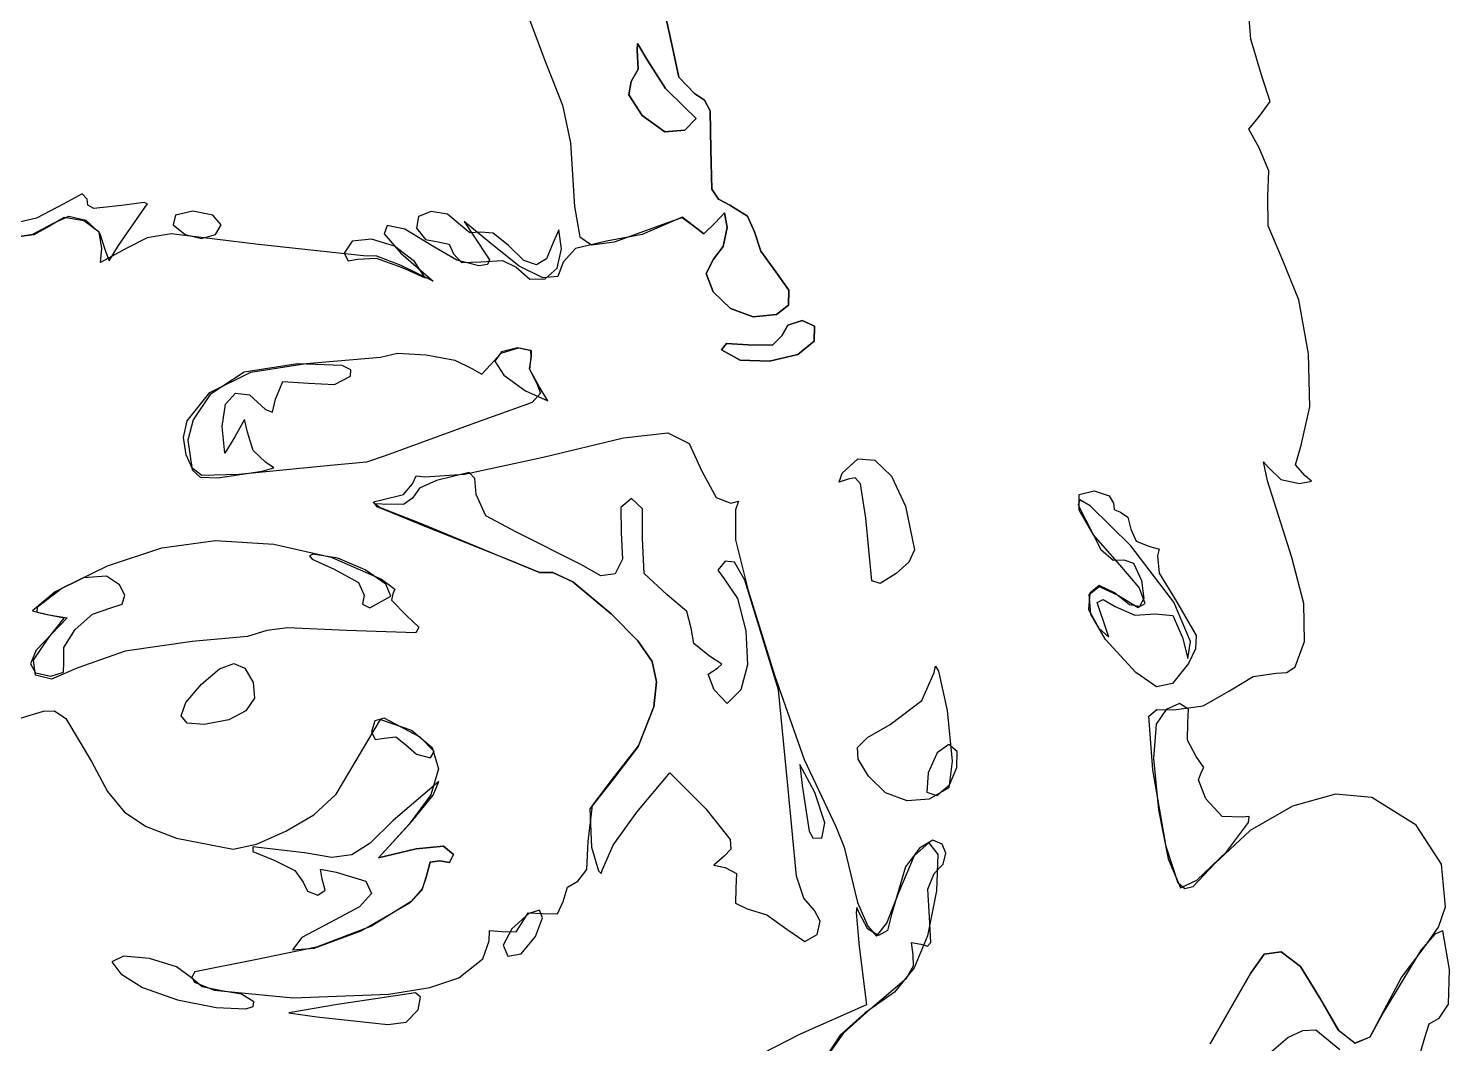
# Model space of a CAD drawing. Extents: x 16 to 127, y 24 to 199.
# Drawn here: x 83.93 to 120.58, y 122.81 to 149 of the extents above; entities that cross this region are included whole.
import ezdxf

# ---------------------------------------------------------------- set-up
doc = ezdxf.new("R2010")
doc.units = 0

msp = doc.modelspace()

# ---------------------------------------------------------------- linework, layer by layer
at = {"layer": 'Layer 1'}
for p, q in [((115.458496, 148.724653), (115.358847, 149.924032)), ((96.838046, 149.278669), (97.263364, 148.132537)), ((100.336849, 149.445483), (100.54173, 148.509304)), ((100.54173, 148.509304), (100.336849, 149.445483)), ((99.633327, 148.442276), (99.641793, 148.611257)), ((99.641793, 148.611257), (99.633327, 148.442276)), ((99.641793, 148.611257), (99.903202, 148.166404)), ((99.903202, 148.166404), (99.641793, 148.611257)), ((100.54173, 148.509304), (100.701009, 147.748362)), ((100.701009, 147.748362), (100.54173, 148.509304)), ((115.74752, 147.74554), (115.458496, 148.724653)), ((97.263364, 148.132537), (97.702617, 147.025388)), ((99.656742, 147.953635), (99.633327, 148.442276)), ((99.633327, 148.442276), (99.656742, 147.953635)), ((99.903202, 148.166404), (100.360226, 147.453704)), ((100.360226, 147.453704), (99.903202, 148.166404)), ((99.471402, 147.629829), (99.656742, 147.953635)), ((99.656742, 147.953635), (99.471402, 147.629829)), ((100.701009, 147.748362), (101.108997, 147.318678)), ((101.108997, 147.318678), (100.701009, 147.748362)), ((115.95513, 147.11442), (115.74752, 147.74554)), ((99.416941, 147.288736), (99.471402, 147.629829)), ((99.471402, 147.629829), (99.416941, 147.288736)), ((100.360226, 147.453704), (100.838416, 146.9786)), ((100.838416, 146.9786), (100.360226, 147.453704)), ((97.702617, 147.025388), (97.913534, 146.049736)), ((99.76068, 146.755292), (99.416941, 147.288736)), ((99.416941, 147.288736), (99.76068, 146.755292)), ((100.838416, 146.9786), (101.149743, 146.675123)), ((101.149743, 146.675123), (100.838416, 146.9786)), ((101.108997, 147.318678), (101.364656, 147.151693)), ((101.364656, 147.151693), (101.108997, 147.318678)), ((101.364656, 147.151693), (101.515441, 146.871797)), ((101.515441, 146.871797), (101.364656, 147.151693)), ((115.682256, 146.7373), (115.95513, 147.11442)), ((100.344836, 146.336589), (99.76068, 146.755292)), ((99.76068, 146.755292), (100.344836, 146.336589)), ((101.149743, 146.675123), (100.857819, 146.379583)), ((100.857819, 146.379583), (101.149743, 146.675123)), ((101.515441, 146.871797), (101.532683, 145.870878)), ((101.532683, 145.870878), (101.515441, 146.871797)), ((115.40484, 146.405513), (115.682256, 146.7373)), ((100.857819, 146.379583), (100.344836, 146.336589)), ((100.344836, 146.336589), (100.857819, 146.379583)), ((115.674848, 145.917091), (115.40484, 146.405513)), ((97.913534, 146.049736), (98.011292, 144.411633)), ((115.924879, 145.328966), (115.674848, 145.917091)), ((101.532683, 145.870878), (101.552263, 144.85642)), ((101.552263, 144.85642), (101.532683, 145.870878)), ((115.898156, 144.671785), (115.924879, 145.328966)), ((101.552263, 144.85642), (101.724076, 144.595072)), ((101.724076, 144.595072), (101.552263, 144.85642)), ((84.843109, 144.474935), (84.137553, 144.10443)), ((85.319933, 144.734976), (84.843109, 144.474935)), ((85.446712, 144.598407), (85.319933, 144.734976)), ((85.464759, 144.440765), (85.446712, 144.598407)), ((85.618868, 144.36015), (85.464759, 144.440765)), ((86.328657, 144.431191), (85.618868, 144.36015)), ((86.912328, 144.512021), (86.328657, 144.431191)), ((87.003345, 144.473607), (86.912328, 144.512021)), ((86.934024, 144.384624), (87.003345, 144.473607)), ((101.724076, 144.595072), (102.02375, 144.439657)), ((102.02375, 144.439657), (101.724076, 144.595072)), ((102.02375, 144.439657), (102.472043, 144.156421)), ((102.472043, 144.156421), (102.02375, 144.439657)), ((115.903404, 143.909211), (115.898156, 144.671785)), ((84.137553, 144.10443), (83.431997, 143.942946)), ((84.856178, 144.124886), (84.46987, 143.899907)), ((84.562298, 143.969757), (84.970208, 144.158532)), ((85.358738, 144.041062), (84.856178, 144.124886)), ((84.970208, 144.158532), (85.408612, 144.056496)), ((85.408612, 144.056496), (85.763937, 143.72553)), ((86.249635, 143.403901), (86.934024, 144.384624)), ((87.724776, 144.182217), (87.665333, 143.933068)), ((88.173686, 144.285846), (87.724776, 144.182217)), ((88.686625, 144.182217), (88.173686, 144.285846)), ((88.900056, 143.933068), (88.686625, 144.182217)), ((93.993233, 144.151956), (93.941959, 143.844874)), ((94.317756, 144.276674), (93.993233, 144.151956)), ((94.73819, 144.206129), (94.317756, 144.276674)), ((95.077199, 143.927424), (94.73819, 144.206129)), ((98.011292, 144.411633), (98.149763, 143.626416)), ((100.787749, 144.134372), (100.398502, 143.960585)), ((100.422138, 143.997626), (100.789909, 144.126434)), ((101.083597, 143.912607), (100.787749, 144.134372)), ((100.789909, 144.126434), (101.083597, 143.912607)), ((101.881052, 144.241705), (101.63887, 143.983515)), ((101.63887, 143.983515), (101.881052, 144.241705)), ((101.94755, 143.865687), (101.881052, 144.241705)), ((101.881052, 144.241705), (101.94755, 143.865687)), ((102.472043, 144.156421), (102.658398, 143.75809)), ((102.658398, 143.75809), (102.472043, 144.156421)), ((83.340627, 143.58029), (84.042744, 143.694722)), ((84.042744, 143.694722), (84.562298, 143.969757)), ((84.46987, 143.899907), (84.071275, 143.674217)), ((85.755002, 143.742992), (85.358738, 144.041062)), ((85.822421, 143.325232), (85.755002, 143.742992)), ((85.763937, 143.72553), (85.92261, 143.227512)), ((87.610079, 143.701998), (86.994652, 143.599748)), ((89.864904, 143.428595), (87.610079, 143.701998)), ((87.665333, 143.933068), (87.96859, 143.683919)), ((87.96859, 143.683919), (88.391703, 143.58029)), ((88.391703, 143.58029), (88.750787, 143.683919)), ((88.750787, 143.683919), (88.900056, 143.933068)), ((93.183222, 143.914679), (93.109249, 143.701034)), ((93.109249, 143.701034), (93.535206, 143.207756)), ((93.636211, 143.821078), (93.183222, 143.914679)), ((94.347301, 143.392612), (93.636211, 143.821078)), ((93.941959, 143.844874), (94.172632, 143.559212)), ((95.318499, 143.726561), (95.077199, 143.927424)), ((95.803921, 143.492096), (95.168656, 144.019234)), ((95.168656, 144.019234), (95.39858, 143.668485)), ((95.587316, 143.747154), (95.318499, 143.726561)), ((95.918883, 143.718711), (95.587316, 143.747154)), ((96.311569, 143.40002), (95.918883, 143.718711)), ((97.611512, 143.802099), (97.476442, 143.492096)), ((97.678584, 143.315707), (97.611512, 143.802099)), ((99.76284, 143.681802), (98.842751, 143.515732)), ((99.042423, 143.500209), (100.422138, 143.997626)), ((100.398502, 143.960585), (99.76284, 143.681802)), ((101.347078, 143.705438), (101.083597, 143.912607)), ((101.083597, 143.912607), (101.347078, 143.705438)), ((101.63887, 143.983515), (101.347078, 143.705438)), ((101.347078, 143.705438), (101.63887, 143.983515)), ((101.847361, 143.380133), (101.94755, 143.865687)), ((101.94755, 143.865687), (101.847361, 143.380133)), ((102.658398, 143.75809), (102.820499, 143.256837)), ((102.820499, 143.256837), (102.658398, 143.75809)), ((116.267162, 143.05959), (115.903404, 143.909211)), ((84.071275, 143.674217), (83.390369, 143.58029)), ((86.464124, 143.330876), (85.790715, 142.966368)), ((85.790715, 142.966368), (85.822421, 143.325232)), ((86.015082, 143.008525), (86.249635, 143.403901)), ((86.994652, 143.599748), (86.464124, 143.330876)), ((92.568947, 143.13332), (89.864904, 143.428595)), ((92.282315, 143.512281), (92.075058, 143.206698)), ((92.778497, 143.563798), (92.282315, 143.512281)), ((93.375221, 143.383407), (92.778497, 143.563798)), ((93.884104, 142.993267), (93.375221, 143.383407)), ((94.172632, 143.559212), (94.500407, 143.492096)), ((94.982698, 143.026914), (94.347301, 143.392612)), ((94.500407, 143.492096), (94.780733, 143.43865)), ((94.780733, 143.43865), (94.897282, 143.186237)), ((95.39858, 143.668485), (95.824779, 143.035865)), ((96.589156, 142.868924), (95.803921, 143.492096)), ((96.708984, 143.015101), (96.311569, 143.40002)), ((97.476442, 143.492096), (97.292149, 143.061238)), ((97.568423, 142.817661), (97.678584, 143.315707)), ((98.042474, 143.324305), (97.719506, 142.975981)), ((98.842751, 143.515732), (98.042474, 143.324305)), ((98.149763, 143.626416), (98.452342, 143.415477)), ((98.452342, 143.415477), (99.042423, 143.500209)), ((101.599006, 143.050417), (101.847361, 143.380133)), ((101.847361, 143.380133), (101.599006, 143.050417)), ((85.92261, 143.227512), (86.015082, 143.008525)), ((92.075058, 143.206698), (92.17657, 143.005571)), ((92.17657, 143.005571), (92.420428, 143.046537)), ((92.420428, 143.046537), (92.899765, 143.072025)), ((92.917845, 143.12234), (92.568947, 143.13332)), ((92.899765, 143.072025), (93.566956, 142.833459)), ((93.544026, 142.883553), (92.917845, 143.12234)), ((93.535206, 143.207756), (94.368115, 142.482092)), ((94.162886, 142.568214), (93.884104, 142.993267)), ((94.897282, 143.186237), (95.102114, 142.960283)), ((95.54851, 142.874734), (94.982698, 143.026914)), ((95.102114, 142.960283), (95.602485, 142.976687)), ((95.602485, 142.976687), (96.158507, 143.013111)), ((95.824779, 143.035865), (95.771791, 142.910354)), ((96.158507, 143.013111), (96.505244, 142.841573)), ((97.036087, 142.902207), (96.708984, 143.015101)), ((97.292149, 143.061238), (97.036087, 142.902207)), ((97.719506, 142.975981), (97.582171, 142.601408)), ((101.40882, 142.682795), (101.599006, 143.050417)), ((101.599006, 143.050417), (101.40882, 142.682795)), ((102.820499, 143.256837), (103.210143, 142.726214)), ((103.210143, 142.726214), (102.820499, 143.256837)), ((116.698786, 141.997386), (116.267162, 143.05959)), ((94.368115, 142.482092), (93.544026, 142.883553)), ((93.566956, 142.833459), (94.162886, 142.568214)), ((95.771791, 142.910354), (95.54851, 142.874734)), ((96.505244, 142.841573), (96.862459, 142.532374)), ((97.193646, 142.568875), (96.589156, 142.868924)), ((97.582171, 142.601408), (97.193646, 142.568875)), ((97.256617, 142.540477), (97.568423, 142.817661)), ((101.59173, 142.202295), (101.40882, 142.682795)), ((101.40882, 142.682795), (101.59173, 142.202295)), ((103.210143, 142.726214), (103.541082, 142.24911)), ((103.541082, 142.24911), (103.210143, 142.726214)), ((96.862459, 142.532374), (97.256617, 142.540477)), ((103.541082, 142.24911), (103.536992, 141.863716)), ((103.536992, 141.863716), (103.541082, 142.24911)), ((102.03413, 141.774116), (101.59173, 142.202295)), ((101.59173, 142.202295), (102.03413, 141.774116)), ((103.536992, 141.863716), (103.222545, 141.618883)), ((103.222545, 141.618883), (103.536992, 141.863716)), ((116.947054, 140.607165), (116.698786, 141.997386)), ((102.622415, 141.563458), (102.03413, 141.774116)), ((102.03413, 141.774116), (102.622415, 141.563458)), ((103.222545, 141.618883), (102.622415, 141.563458)), ((102.622415, 141.563458), (103.222545, 141.618883)), ((103.363954, 141.069569), (103.516178, 141.347955)), ((103.516178, 141.347955), (103.363954, 141.069569)), ((103.516178, 141.347955), (103.882185, 141.463622)), ((103.882185, 141.463622), (103.516178, 141.347955)), ((103.882185, 141.463622), (104.204271, 141.319953)), ((104.204271, 141.319953), (103.882185, 141.463622)), ((104.204271, 141.319953), (104.197216, 140.934455)), ((104.197216, 140.934455), (104.204271, 141.319953)), ((96.125831, 140.628464), (96.572977, 140.758066)), ((96.543697, 140.758066), (96.128345, 140.658098)), ((96.890566, 140.689892), (96.543697, 140.758066)), ((96.572977, 140.758066), (96.899253, 140.689892)), ((101.80785, 140.707266), (101.932072, 140.871396)), ((101.932072, 140.871396), (101.80785, 140.707266)), ((101.932072, 140.871396), (102.492592, 140.84238)), ((102.492592, 140.84238), (101.932072, 140.871396)), ((102.492592, 140.84238), (103.11798, 140.834001)), ((103.11798, 140.834001), (102.492592, 140.84238)), ((103.11798, 140.834001), (103.363954, 141.069569)), ((103.363954, 141.069569), (103.11798, 140.834001)), ((104.197216, 140.934455), (103.777244, 140.589146)), ((103.777244, 140.589146), (104.197216, 140.934455)), ((91.09363, 140.358369), (93.010272, 140.517471)), ((93.010272, 140.517471), (93.447017, 140.621012)), ((93.447017, 140.621012), (94.184626, 140.583)), ((94.184626, 140.583), (94.923757, 140.440081)), ((94.923757, 140.440081), (95.365066, 140.228899)), ((95.835319, 140.317093), (96.125831, 140.628464)), ((96.128345, 140.658098), (95.955616, 140.417635)), ((95.955616, 140.417635), (96.188846, 140.053127)), ((96.899297, 140.525938), (96.84638, 140.228193)), ((96.864063, 140.20588), (96.899297, 140.525938)), ((96.899297, 140.525938), (96.890566, 140.689892)), ((96.899253, 140.689892), (96.899297, 140.525938)), ((102.284575, 140.447142), (101.80785, 140.707266)), ((101.80785, 140.707266), (102.284575, 140.447142)), ((103.040368, 140.417238), (102.284575, 140.447142)), ((102.284575, 140.447142), (103.040368, 140.417238)), ((103.777244, 140.589146), (103.040368, 140.417238)), ((103.040368, 140.417238), (103.777244, 140.589146)), ((116.976378, 139.241947), (116.947054, 140.607165)), ((88.609587, 139.612816), (89.666615, 140.131593)), ((89.493693, 140.132238), (88.620303, 139.55474)), ((90.871379, 140.352019), (89.493693, 140.132238)), ((89.666615, 140.131593), (91.09363, 140.358369)), ((92.019054, 140.30263), (90.871379, 140.352019)), ((91.820176, 139.817869), (92.235925, 140.027816)), ((92.242385, 140.193765), (92.019054, 140.30263)), ((92.235925, 140.027816), (92.242385, 140.193765)), ((95.365066, 140.228899), (95.627577, 140.080115)), ((95.627577, 140.080115), (95.835319, 140.317093)), ((96.188846, 140.053127), (96.749366, 139.654224)), ((96.84638, 140.228193), (97.045347, 139.838374)), ((97.10532, 139.762526), (96.864063, 140.20588)), ((90.305876, 139.441851), (90.487777, 139.889747)), ((90.487777, 139.889747), (91.15466, 139.854249)), ((91.15466, 139.854249), (91.820176, 139.817869)), ((96.749366, 139.654224), (97.329907, 139.396563)), ((97.045347, 139.838374), (97.133266, 139.58961)), ((97.329907, 139.396563), (97.10532, 139.762526)), ((88.020674, 138.876883), (88.609587, 139.612816)), ((88.620303, 139.55474), (88.181976, 138.904659)), ((88.92475, 138.729593), (89.011501, 139.307834)), ((89.011501, 139.307834), (89.267386, 139.590239)), ((89.267386, 139.590239), (89.631089, 139.552563)), ((89.631089, 139.552563), (90.041293, 139.170565)), ((90.22703, 139.099965), (90.305876, 139.441851)), ((96.9187, 139.354274), (95.366477, 138.789212)), ((97.133266, 139.58961), (96.9187, 139.354274)), ((90.041293, 139.170565), (90.22703, 139.099965)), ((116.751174, 138.254753), (116.976378, 139.241947)), ((87.932425, 138.450871), (88.020674, 138.876883)), ((88.181976, 138.904659), (88.038925, 138.376815)), ((88.99632, 138.040485), (88.92475, 138.729593)), ((89.50022, 138.910832), (89.252834, 138.465009)), ((89.580918, 138.582484), (89.50022, 138.910832)), ((89.727894, 138.115141), (89.580918, 138.582484)), ((95.366477, 138.789212), (93.133392, 137.977117)), ((99.27916, 138.442652), (100.417905, 138.571107)), ((100.417905, 138.571107), (100.974302, 138.294882)), ((87.998003, 137.998636), (87.932425, 138.450871)), ((88.038925, 138.376815), (88.150403, 137.614108)), ((89.252834, 138.465009), (88.99632, 138.040485)), ((97.206567, 137.940075), (99.27916, 138.442652)), ((100.974302, 138.294882), (101.29985, 137.583417)), ((116.608343, 137.746224), (116.751174, 138.254753)), ((88.156962, 137.656591), (87.998003, 137.998636)), ((90.046584, 137.816603), (89.727894, 138.115141)), ((90.255429, 137.668304), (90.046584, 137.816603)), ((93.133392, 137.977117), (92.646117, 137.812678)), ((95.177785, 137.501352), (97.206567, 137.940075)), ((104.917941, 137.528383), (105.318091, 137.9009)), ((105.318091, 137.9009), (105.758787, 137.864537)), ((105.758787, 137.864537), (106.186255, 137.447371)), ((115.884089, 137.327079), (115.785372, 137.820555)), ((115.785372, 137.820555), (115.912973, 137.671259)), ((88.150403, 137.614108), (88.362996, 137.421889)), ((88.399199, 137.471807), (88.156962, 137.656591)), ((89.354434, 137.491342), (88.399199, 137.471807)), ((88.811861, 137.410908), (89.95839, 137.58377)), ((91.72228, 137.723117), (89.354434, 137.491342)), ((89.95839, 137.58377), (90.255429, 137.668304)), ((92.646117, 137.812678), (91.72228, 137.723117)), ((93.838948, 137.2511), (93.930803, 137.458225)), ((93.930803, 137.458225), (94.151509, 137.431722)), ((94.151509, 137.431722), (95.177785, 137.501352)), ((95.299096, 137.542142), (94.456309, 137.34)), ((95.443779, 137.392387), (95.299096, 137.542142)), ((101.29985, 137.583417), (101.670002, 136.897396)), ((104.842358, 137.297578), (104.917941, 137.528383)), ((115.912973, 137.671259), (116.233869, 137.368002)), ((116.860535, 137.463119), (116.608343, 137.746224)), ((117.022636, 137.326242), (116.860535, 137.463119)), ((88.362996, 137.421889), (88.811861, 137.410908)), ((93.60585, 136.976683), (93.838948, 137.2511)), ((94.020364, 137.139534), (93.838948, 136.884564)), ((94.456309, 137.34), (94.020364, 137.139534)), ((95.475485, 136.974875), (95.443779, 137.392387)), ((105.073163, 137.373161), (104.842358, 137.297578)), ((105.256184, 137.407926), (105.073163, 137.373161)), ((105.391413, 137.254407), (105.256184, 137.407926)), ((105.524719, 136.369155), (105.391413, 137.254407)), ((106.186255, 137.447371), (106.546717, 136.677483)), ((116.515871, 135.351743), (115.884089, 137.327079)), ((116.233869, 137.368002), (116.710604, 137.258155)), ((116.710604, 137.258155), (117.022636, 137.326242)), ((92.83121, 136.785918), (93.045198, 136.841172)), ((92.928737, 136.658697), (92.83121, 136.785918)), ((93.045198, 136.728988), (92.876255, 136.733867)), ((92.876255, 136.733867), (93.00282, 136.644719)), ((93.045198, 136.841172), (93.60585, 136.976683)), ((93.60585, 136.717744), (93.045198, 136.728988)), ((93.838948, 136.884564), (93.60585, 136.717744)), ((95.723709, 136.43045), (95.475485, 136.974875)), ((99.482338, 136.877508), (99.207524, 136.642911)), ((99.764736, 136.610102), (99.482338, 136.877508)), ((101.670002, 136.897396), (102.041742, 136.756152)), ((102.041742, 136.756152), (102.239474, 136.808496)), ((102.239474, 136.808496), (102.167331, 136.586466)), ((111.043463, 136.836635), (111.006889, 136.701119)), ((111.027185, 136.978662), (111.413995, 137.073653)), ((111.028321, 136.574604), (111.027185, 136.978662)), ((111.311381, 136.684053), (111.043463, 136.836635)), ((111.413995, 137.073653), (111.807034, 136.944359)), ((111.807034, 136.944359), (111.91882, 136.7558)), ((111.91882, 136.7558), (111.934387, 136.59264)), ((94.015337, 136.216402), (92.928737, 136.658697)), ((93.00282, 136.644719), (94.015337, 136.247446)), ((96.519355, 136.00403), (95.723709, 136.43045)), ((99.207524, 136.642911), (99.21846, 135.987096)), ((99.76456, 135.844221), (99.764736, 136.610102)), ((102.167331, 136.586466), (102.162128, 135.809473)), ((105.679853, 134.749066), (105.524719, 136.369155)), ((106.546717, 136.677483), (106.779815, 135.552518)), ((111.006889, 136.701119), (111.589855, 135.555825)), ((111.388893, 135.943203), (111.028321, 136.574604)), ((112.363321, 135.65231), (111.311381, 136.684053)), ((111.934387, 136.59264), (112.095209, 136.52473)), ((112.095209, 136.52473), (112.282138, 136.395128)), ((112.282138, 136.395128), (112.359793, 136.083758)), ((94.015337, 136.247446), (96.526764, 135.206399)), ((96.526764, 135.206399), (94.015337, 136.216402)), ((98.179529, 135.170768), (96.519355, 136.00403)), ((99.21846, 135.987096), (99.251588, 135.313742)), ((112.359793, 136.083758), (112.49795, 135.772255)), ((87.372527, 135.606802), (88.757776, 135.789557)), ((88.757776, 135.789557), (90.262749, 135.700685)), ((90.262749, 135.700685), (91.73875, 135.361582)), ((99.810377, 134.938993), (99.76456, 135.844221)), ((102.162128, 135.809473), (102.497178, 134.503312)), ((112.080393, 135.166182), (111.388893, 135.943203)), ((113.47369, 134.199835), (112.363321, 135.65231)), ((112.49795, 135.772255), (112.830046, 135.642785)), ((112.830046, 135.642785), (113.090132, 135.57051)), ((85.966216, 135.134211), (87.372527, 135.606802)), ((91.264727, 135.438527), (91.176599, 135.399754)), ((91.176599, 135.399754), (91.250528, 135.314613)), ((91.250528, 135.314613), (91.812591, 135.055762)), ((91.90648, 135.334259), (91.264727, 135.438527)), ((91.73875, 135.361582), (93.037084, 134.793648)), ((92.611766, 135.035389), (91.90648, 135.334259)), ((99.251588, 135.313742), (99.065178, 134.934142)), ((101.898867, 135.256493), (101.712159, 135.028202)), ((102.140773, 135.235459), (101.898867, 135.256493)), ((106.779815, 135.552518), (106.639685, 135.234593)), ((111.589855, 135.555825), (111.905514, 135.288739)), ((111.905514, 135.288739), (112.183404, 135.290007)), ((112.183404, 135.290007), (112.429864, 135.203003)), ((113.090132, 135.57051), (113.054413, 135.396899)), ((113.054413, 135.396899), (113.095467, 134.950061)), ((116.823173, 134.167699), (116.515871, 135.351743)), ((84.789795, 134.562932), (85.966216, 135.134211)), ((91.812591, 135.055762), (92.440756, 134.710172)), ((93.146858, 134.667596), (92.611766, 135.035389)), ((97.107436, 134.962188), (96.526764, 135.206399)), ((96.526764, 135.206399), (97.107436, 134.962188)), ((97.454217, 134.966157), (97.107436, 134.962188)), ((97.107436, 134.962188), (97.454217, 134.966157)), ((97.969978, 134.727106), (97.454217, 134.966157)), ((97.454217, 134.966157), (97.969978, 134.727106)), ((98.695676, 134.876937), (98.179529, 135.170768)), ((99.065178, 134.934142), (98.695676, 134.876937)), ((100.40203, 134.388306), (99.810377, 134.938993)), ((101.712159, 135.028202), (101.870998, 134.804937)), ((102.411189, 134.770718), (102.140773, 135.235459)), ((106.30965, 134.942168), (105.901155, 134.681195)), ((106.639685, 135.234593), (106.30965, 134.942168)), ((112.574723, 134.575472), (112.080393, 135.166182)), ((112.429864, 135.203003), (112.639546, 134.756959)), ((113.095467, 134.950061), (113.539483, 134.221442)), ((84.164436, 134.080816), (84.789795, 134.562932)), ((85.351727, 134.831881), (84.619095, 134.469798)), ((85.942012, 134.873023), (85.351727, 134.831881)), ((86.278954, 134.651936), (85.942012, 134.873023)), ((86.417954, 134.381207), (86.278954, 134.651936)), ((92.440756, 134.710172), (92.585528, 134.378076)), ((93.037084, 134.793648), (93.381219, 134.533254)), ((93.278031, 134.356556), (93.146858, 134.667596)), ((93.381219, 134.533254), (93.330595, 134.418645)), ((98.956698, 133.899356), (97.969978, 134.727106)), ((97.969978, 134.727106), (98.956698, 133.899356)), ((101.870998, 134.804937), (102.219785, 134.296501)), ((103.274348, 131.938616), (102.411189, 134.770718)), ((105.901155, 134.681195), (105.679853, 134.749066)), ((111.287745, 134.396464), (111.54271, 134.609471)), ((111.549445, 134.629011), (111.302473, 134.430728)), ((111.54271, 134.609471), (112.046879, 134.374901)), ((111.941046, 134.438754), (111.549445, 134.629011)), ((112.730651, 134.170334), (112.574723, 134.575472)), ((112.639546, 134.756959), (112.699077, 134.297615)), ((84.619095, 134.469798), (84.037849, 133.977937)), ((86.052785, 134.055284), (86.346676, 134.151951)), ((86.346676, 134.151951), (86.417954, 134.381207)), ((92.585528, 134.378076), (92.548354, 134.150137)), ((92.548354, 134.150137), (92.738986, 134.055284)), ((92.738986, 134.055284), (93.278031, 134.356556)), ((93.330595, 134.418645), (93.297169, 134.249047)), ((93.297169, 134.249047), (93.683373, 133.855612)), ((100.909677, 133.96118), (100.40203, 134.388306)), ((102.219785, 134.296501), (102.436148, 133.465836)), ((102.497178, 134.503312), (103.18439, 132.291394)), ((111.302473, 134.430728), (111.273452, 134.008739)), ((111.327592, 133.888778), (111.287745, 134.396464)), ((111.498, 134.196175), (111.648863, 134.272424)), ((111.745254, 133.455209), (111.498, 134.196175)), ((111.648863, 134.272424), (111.962212, 134.092326)), ((112.32919, 134.129152), (111.941046, 134.438754)), ((112.046879, 134.374901), (112.553071, 134.0653)), ((112.553071, 134.0653), (112.730651, 134.170334)), ((112.699077, 134.297615), (112.588746, 134.085226)), ((113.899316, 133.182864), (113.47369, 134.199835)), ((113.539483, 134.221442), (114.05079, 133.340468)), ((116.84466, 133.182423), (116.823173, 134.167699)), ((84.037849, 133.977937), (84.454348, 133.877131)), ((84.15877, 133.9319), (84.164436, 134.080816)), ((84.411309, 133.87572), (84.15877, 133.9319)), ((84.854618, 133.784659), (84.411309, 133.87572)), ((84.454348, 133.877131), (84.928922, 133.80049)), ((84.457875, 133.292225), (84.854618, 133.784659)), ((84.928922, 133.80049), (84.542542, 133.39312)), ((85.134989, 133.499967), (85.581369, 133.891049)), ((85.581369, 133.891049), (86.052785, 134.055284)), ((93.683373, 133.855612), (94.00025, 133.557768)), ((99.644549, 133.205712), (98.956698, 133.899356)), ((98.956698, 133.899356), (99.644406, 133.205712)), ((101.022566, 133.527175), (100.909677, 133.96118)), ((111.273452, 134.008739), (111.535704, 133.527881)), ((111.707859, 133.239308), (111.327592, 133.888778)), ((111.962212, 134.092326), (112.464877, 133.869943)), ((112.588746, 134.085226), (112.32919, 134.129152)), ((112.464877, 133.869943), (112.992677, 133.899709)), ((112.992677, 133.899709), (113.444497, 133.860859)), ((113.444497, 133.860859), (113.694705, 133.288345)), ((84.844647, 133.034471), (85.134989, 133.499967)), ((90.07516, 133.468261), (89.582285, 133.313215)), ((90.609177, 133.540581), (90.07516, 133.468261)), ((92.135383, 133.472142), (90.609177, 133.540581)), ((93.923394, 133.413316), (92.135383, 133.472142)), ((94.00025, 133.557768), (93.923394, 133.413316)), ((101.090741, 133.134754), (101.022566, 133.527175)), ((102.436148, 133.465836), (102.478415, 132.588141)), ((111.535704, 133.527881), (111.791688, 133.301706)), ((111.791688, 133.301706), (111.745254, 133.455209)), ((84.060063, 132.705489), (84.457875, 133.292225)), ((84.542542, 133.39312), (84.128111, 132.964544)), ((88.155694, 133.182511), (86.42695, 132.937551)), ((89.582285, 133.313215), (88.155694, 133.182511)), ((99.644406, 133.205712), (100.013886, 132.668999)), ((100.013974, 132.668999), (99.644549, 133.205712)), ((101.491761, 132.808214), (101.090741, 133.134754)), ((112.487565, 132.383772), (111.707859, 133.239308)), ((113.694705, 133.288345), (113.831671, 132.745199)), ((113.831671, 132.745199), (113.899316, 133.182864)), ((114.05079, 133.340468), (114.031558, 132.994503)), ((116.599711, 132.537005), (116.84466, 133.182423)), ((84.128111, 132.964544), (83.98405, 132.614318)), ((84.113035, 132.315736), (84.060063, 132.705489)), ((84.841345, 132.646994), (84.844647, 133.034471)), ((86.42695, 132.937551), (85.207529, 132.507647)), ((101.816229, 132.601839), (101.491761, 132.808214)), ((114.031558, 132.994503), (113.847458, 132.615597)), ((83.98405, 132.614318), (84.111387, 132.378062)), ((84.111387, 132.378062), (84.511145, 132.291394)), ((84.511145, 132.291394), (84.834995, 132.395772)), ((85.207529, 132.507647), (84.52584, 132.218082)), ((84.834995, 132.395772), (84.841345, 132.646994)), ((88.395936, 132.089958), (88.860269, 132.48115)), ((88.860269, 132.48115), (89.226111, 132.617317)), ((89.226111, 132.617317), (89.510064, 132.498888)), ((89.510064, 132.498888), (89.728732, 132.126294)), ((100.013886, 132.668999), (100.129762, 132.148094)), ((100.129663, 132.148094), (100.013974, 132.668999)), ((101.458159, 132.347486), (101.700959, 132.498122)), ((101.612764, 131.938616), (101.458159, 132.347486)), ((101.700959, 132.498122), (101.816229, 132.601839)), ((102.478415, 132.588141), (102.304914, 131.938616)), ((106.969522, 131.662744), (107.28614, 132.388761)), ((107.28614, 132.388761), (107.32537, 132.554252)), ((107.32537, 132.554252), (107.401807, 132.424965)), ((107.401807, 132.424965), (107.621984, 131.410507)), ((113.026102, 132.017418), (112.487565, 132.383772)), ((113.847458, 132.615597), (113.440418, 132.106081)), ((115.51795, 132.284471), (116.107706, 132.372533)), ((116.107706, 132.372533), (116.383379, 132.385832)), ((116.383379, 132.385832), (116.599711, 132.537005)), ((84.52584, 132.218082), (84.113035, 132.315736)), ((87.991713, 131.6118), (88.395936, 132.089958)), ((89.728732, 132.126294), (89.759296, 131.727142)), ((100.056307, 131.501877), (100.129663, 132.148094)), ((100.129762, 132.148094), (100.05666, 131.501877)), ((103.18439, 132.291394), (103.939379, 130.139051)), ((113.440418, 132.106081), (113.026102, 132.017418)), ((114.904381, 131.910394), (115.51795, 132.284471)), ((87.868842, 131.273012), (87.991713, 131.6118)), ((89.759296, 131.727142), (89.541186, 131.398469)), ((101.95487, 131.585926), (101.612764, 131.938616)), ((102.304914, 131.938616), (101.95487, 131.585926)), ((103.515296, 129.46917), (103.274348, 131.938616)), ((106.158661, 131.04256), (106.969522, 131.662744)), ((113.621327, 131.585838), (113.277633, 131.42991)), ((113.85006, 131.443051), (113.621327, 131.585838)), ((114.224137, 131.528379), (114.904381, 131.910394)), ((83.431997, 131.11876), (84.320292, 131.389693)), ((84.320292, 131.389693), (84.603556, 131.399345)), ((84.603556, 131.399345), (84.89413, 131.196503)), ((88.026892, 131.0812), (87.868842, 131.273012)), ((89.541186, 131.398469), (89.101024, 131.163127)), ((100.05666, 131.501877), (99.660226, 130.481907)), ((99.668693, 130.497827), (100.056307, 131.501877)), ((107.621984, 131.410507), (107.757231, 130.095924)), ((112.824005, 131.261503), (113.032656, 131.432947)), ((112.928824, 129.87169), (112.824005, 131.261503)), ((113.277633, 131.42991), (113.01596, 131.054907)), ((113.032656, 131.432947), (113.473513, 131.420738)), ((113.473513, 131.420738), (114.224137, 131.528379)), ((113.836169, 131.09971), (113.85006, 131.443051)), ((84.89413, 131.196503), (85.555015, 130.092882)), ((88.465434, 131.043971), (88.026892, 131.0812)), ((89.101024, 131.163127), (88.465434, 131.043971)), ((91.864891, 129.251153), (93.014859, 131.173441)), ((92.863186, 131.141476), (92.780614, 130.859468)), ((92.780614, 130.859468), (92.877099, 130.655298)), ((93.105434, 131.210791), (92.863186, 131.141476)), ((93.014859, 131.173441), (93.808609, 130.89651)), ((94.036151, 130.715182), (93.105434, 131.210791)), ((93.808609, 130.89651), (94.341105, 130.454556)), ((105.571964, 130.71382), (106.158661, 131.04256)), ((113.01596, 131.054907), (112.943608, 130.16756)), ((113.820647, 130.640084), (113.836169, 131.09971)), ((92.877099, 130.655298), (93.10905, 130.688724)), ((93.10905, 130.688724), (93.406001, 130.726824)), ((93.406001, 130.726824), (93.659031, 130.533148)), ((93.659031, 130.533148), (93.938872, 130.283249)), ((94.396249, 130.345956), (94.036151, 130.715182)), ((99.048774, 129.699887), (99.668693, 130.497827)), ((105.310803, 130.449937), (105.571964, 130.71382)), ((107.664318, 130.527504), (107.370189, 130.314294)), ((107.88584, 130.345994), (107.664318, 130.527504)), ((114.045366, 130.217765), (113.820647, 130.640084)), ((93.938872, 130.283249), (94.300734, 130.186015)), ((94.300734, 130.186015), (94.396249, 130.345956)), ((94.341105, 130.454556), (94.508873, 129.898501)), ((99.660226, 130.481907), (99.018787, 129.645559)), ((103.939379, 130.139051), (104.750724, 128.410836)), ((105.33202, 130.149343), (105.310803, 130.449937)), ((105.592453, 129.71047), (105.33202, 130.149343)), ((107.370189, 130.314294), (107.136915, 129.80184)), ((107.878366, 129.933999), (107.88584, 130.345994)), ((112.943608, 130.16756), (113.071611, 128.848281)), ((114.248699, 129.938232), (114.045366, 130.217765)), ((85.555015, 130.092882), (85.967451, 129.31629)), ((94.508873, 129.898501), (94.312045, 129.235289)), ((99.625566, 128.78725), (100.472938, 129.794431)), ((100.472938, 129.794431), (101.401097, 128.866272)), ((104.211327, 129.292781), (103.825961, 130.016373)), ((103.825961, 130.016373), (103.884302, 129.46917)), ((107.136915, 129.80184), (107.104944, 129.301821)), ((107.757231, 130.095924), (107.668904, 129.411314)), ((107.687932, 129.49032), (107.878366, 129.933999)), ((113.27222, 127.897583), (112.928824, 129.87169)), ((114.107411, 129.618571), (114.181891, 129.821948)), ((114.181891, 129.821948), (114.248699, 129.938232)), ((94.516635, 129.577826), (93.337298, 128.571703)), ((94.370496, 129.225753), (94.516635, 129.577826)), ((99.018787, 129.645559), (98.413597, 128.869977)), ((98.475201, 128.960067), (99.048774, 129.699887)), ((103.738428, 127.136866), (103.515296, 129.46917)), ((103.884302, 129.46917), (104.064571, 128.293361)), ((106.038491, 129.280792), (105.592453, 129.71047)), ((107.668904, 129.411314), (107.162739, 129.118878)), ((107.360576, 129.213759), (107.687932, 129.49032)), ((114.293016, 129.129445), (114.107411, 129.618571)), ((85.967451, 129.31629), (86.406577, 128.785266)), ((91.286963, 128.713409), (91.864891, 129.251153)), ((94.312045, 129.235289), (93.750754, 128.471867)), ((93.811079, 128.536072), (94.370496, 129.225753)), ((104.471148, 128.510804), (104.211327, 129.292781)), ((106.590594, 129.079483), (106.038491, 129.280792)), ((107.162739, 129.118878), (106.590594, 129.079483)), ((107.104944, 129.301821), (107.360576, 129.213759)), ((114.717717, 128.674052), (114.293016, 129.129445)), ((117.641618, 129.24681), (116.534127, 128.937622)), ((118.578916, 129.166134), (117.641618, 129.24681)), ((119.72017, 128.446136), (118.578916, 129.166134)), ((86.406577, 128.785266), (86.968139, 128.413454)), ((90.565168, 128.290891), (91.286963, 128.713409)), ((98.370734, 128.024191), (98.475201, 128.960067)), ((98.413597, 128.869977), (98.448698, 127.881669)), ((99.014598, 127.935203), (99.625566, 128.78725)), ((101.401097, 128.866272), (102.029659, 128.077196)), ((113.071611, 128.848281), (113.328599, 127.576891)), ((115.242695, 128.659192), (114.717717, 128.674052)), ((115.411505, 128.67214), (115.242695, 128.659192)), ((115.393816, 128.517507), (115.411505, 128.67214)), ((116.534127, 128.937622), (115.437351, 128.315035)), ((86.968139, 128.413454), (87.747883, 128.114502)), ((89.814363, 127.95982), (90.565168, 128.290891)), ((93.337298, 128.571703), (92.747883, 127.981301)), ((92.957003, 127.605797), (93.811079, 128.536072)), ((93.750754, 128.471867), (92.957003, 127.605797)), ((104.064571, 128.293361), (104.162687, 128.120103)), ((104.391244, 128.116972), (104.471148, 128.510804)), ((104.750724, 128.410836), (104.971211, 127.881669)), ((115.437351, 128.315035), (114.5322, 127.455513)), ((114.826064, 127.763841), (115.393816, 128.517507)), ((120.373895, 127.444753), (119.72017, 128.446136)), ((87.747883, 128.114502), (89.213543, 127.827518)), ((89.213543, 127.827518), (89.814363, 127.95982)), ((92.747883, 127.981301), (92.270585, 127.681776)), ((98.33528, 127.300688), (98.370734, 128.024191)), ((98.736212, 127.301702), (99.014598, 127.935203)), ((102.029659, 128.077196), (102.044928, 127.833603)), ((104.162687, 128.120103), (104.391244, 128.116972)), ((106.77944, 127.6632), (107.151379, 127.991648)), ((107.256859, 128.058058), (106.909373, 127.85768)), ((107.151379, 127.991648), (107.380442, 127.691841)), ((107.498953, 127.960697), (107.256859, 128.058058)), ((107.587853, 127.727373), (107.498953, 127.960697)), ((91.054118, 127.736677), (89.717046, 127.891679)), ((89.717046, 127.891679), (89.72156, 127.767485)), ((89.72156, 127.767485), (90.28471, 127.537358)), ((91.755849, 127.618458), (91.054118, 127.736677)), ((92.270585, 127.681776), (91.755849, 127.618458)), ((92.957003, 127.605797), (93.927142, 127.83863)), ((93.927142, 127.83863), (92.957003, 127.605797)), ((93.927142, 127.83863), (94.638167, 127.907642)), ((94.638167, 127.907642), (93.927142, 127.83863)), ((94.638167, 127.907642), (94.897282, 127.691169)), ((94.897282, 127.691169), (94.638167, 127.907642)), ((94.897282, 127.691169), (94.793653, 127.486602)), ((94.793653, 127.486602), (94.897282, 127.691169)), ((98.448698, 127.881669), (98.634524, 127.274714)), ((101.876642, 127.650599), (101.610647, 127.419927)), ((102.044928, 127.833603), (101.876642, 127.650599)), ((104.971211, 127.881669), (105.31464, 126.453094)), ((106.377736, 126.711857), (106.77944, 127.6632)), ((106.909373, 127.85768), (106.551303, 127.375785)), ((107.380442, 127.691841), (107.35352, 126.758424)), ((107.519988, 127.446225), (107.587853, 127.727373)), ((113.579964, 126.948174), (113.27222, 127.897583)), ((113.328599, 127.576891), (113.643199, 126.833213)), ((114.067812, 127.029578), (114.826064, 127.763841)), ((90.28471, 127.537358), (90.801662, 127.276699)), ((90.801662, 127.276699), (91.016724, 126.976088)), ((91.508849, 127.059696), (91.466516, 127.313917)), ((91.466516, 127.313917), (91.869741, 127.236085)), ((91.869741, 127.236085), (92.633153, 126.999724)), ((94.191726, 127.10838), (94.295355, 127.495245)), ((94.295355, 127.49401), (94.191726, 127.103794)), ((94.544504, 127.528891), (94.295355, 127.49401)), ((94.295355, 127.495245), (94.544504, 127.528891)), ((94.793653, 127.486602), (94.544504, 127.528891)), ((94.544504, 127.528891), (94.793653, 127.486602)), ((98.098742, 126.999724), (98.33528, 127.300688)), ((98.634524, 127.274714), (98.700615, 127.19944)), ((98.700615, 127.19944), (98.736212, 127.301702)), ((101.610647, 127.419927), (101.902395, 127.357794)), ((101.902395, 127.357794), (102.189644, 127.205394)), ((102.189644, 127.205394), (102.177914, 126.823335)), ((106.551303, 127.375785), (106.186178, 126.141062)), ((107.129021, 126.795113), (107.291784, 127.205394)), ((107.291784, 127.205394), (107.519988, 127.446225)), ((114.5322, 127.455513), (113.962982, 126.85648)), ((120.474442, 126.344946), (120.373895, 127.444753)), ((91.016724, 126.976088), (91.126526, 126.743651)), ((91.579229, 126.768125), (91.508849, 127.059696)), ((92.633153, 126.999724), (92.780614, 126.689632)), ((94.085722, 126.783162), (94.191726, 127.10838)), ((94.191726, 127.103794), (94.088396, 126.802576)), ((97.719506, 126.481493), (97.83094, 126.8475)), ((97.83094, 126.8475), (98.098742, 126.999724)), ((102.177914, 126.823335), (102.167728, 126.440747)), ((103.928443, 126.567516), (103.738428, 127.136866)), ((113.755131, 126.805549), (113.579964, 126.948174)), ((113.643199, 126.833213), (114.067812, 127.029578)), ((113.962982, 126.85648), (113.755131, 126.805549)), ((91.126526, 126.743651), (91.390316, 126.646946)), ((91.390316, 126.646946), (91.579229, 126.768125)), ((92.780614, 126.689632), (92.465804, 126.340338)), ((93.798081, 126.482833), (92.774529, 125.844773)), ((93.769407, 126.442864), (94.085722, 126.783162)), ((94.088396, 126.802576), (93.798081, 126.482833)), ((97.575837, 126.159407), (97.719506, 126.481493)), ((104.20286, 126.245485), (103.928443, 126.567516)), ((105.31464, 126.453094), (105.578529, 125.841135)), ((106.068438, 125.918592), (106.377736, 126.711857)), ((107.35352, 126.758424), (107.116277, 125.596219)), ((107.166548, 126.073682), (107.129021, 126.795113)), ((92.465804, 126.340338), (91.708874, 125.935746)), ((92.51603, 125.72549), (93.769407, 126.442864)), ((96.833339, 126.169433), (96.400116, 125.770293)), ((96.661172, 125.94139), (96.816483, 126.184234)), ((96.816483, 126.184234), (97.190339, 126.166462)), ((97.113963, 126.25964), (96.833339, 126.169433)), ((97.189799, 126.057283), (97.113963, 126.25964)), ((97.190339, 126.166462), (97.575837, 126.159407)), ((102.167728, 126.440747), (102.467898, 126.294168)), ((102.467898, 126.294168), (102.972238, 126.137976)), ((102.972238, 126.137976), (103.492718, 125.762179)), ((104.349969, 125.97045), (104.20286, 126.245485)), ((105.292222, 126.326844), (105.274556, 126.1998)), ((105.274556, 126.1998), (105.35468, 125.318384)), ((105.348683, 126.205974), (105.292222, 126.326844)), ((105.575833, 125.767057), (105.348683, 126.205974)), ((106.186178, 126.141062), (106.087417, 125.727292)), ((120.296758, 125.815308), (120.474442, 126.344946)), ((91.708874, 125.935746), (90.981975, 125.547249)), ((91.302871, 125.274904), (92.51603, 125.72549)), ((92.774529, 125.844773), (91.357144, 125.303617)), ((95.809566, 125.460554), (95.821428, 125.733604)), ((95.821428, 125.733604), (96.149997, 125.709262)), ((96.400116, 125.770293), (96.177998, 125.354985)), ((96.511021, 125.696474), (96.661172, 125.94139)), ((97.008658, 125.578734), (97.189799, 126.057283)), ((103.492718, 125.762179), (103.956401, 125.450058)), ((104.268477, 125.625301), (104.349969, 125.97045)), ((105.853023, 125.60506), (105.575833, 125.767057)), ((105.578529, 125.841135), (105.798828, 125.588612)), ((105.798828, 125.588612), (106.068438, 125.918592)), ((106.087417, 125.727292), (105.853023, 125.60506)), ((107.205883, 125.419852), (107.166548, 126.073682)), ((119.956162, 125.329673), (120.296758, 125.815308)), ((120.407497, 125.723153), (120.206761, 125.638536)), ((120.583048, 124.722895), (120.407497, 125.723153)), ((90.981975, 125.547249), (90.738735, 125.23654)), ((95.651213, 124.99718), (95.809566, 125.460554)), ((96.149997, 125.709262), (96.511021, 125.696474)), ((96.177998, 125.354985), (96.294283, 125.068264)), ((96.640887, 125.133661), (97.008658, 125.578734)), ((103.956401, 125.450058), (104.268477, 125.625301)), ((106.748506, 125.100014), (106.704762, 125.42263)), ((106.704762, 125.42263), (106.946767, 125.378004)), ((107.116277, 125.596219), (106.777699, 124.765934)), ((106.946767, 125.378004), (107.11426, 125.324332)), ((107.11426, 125.324332), (107.205883, 125.419852)), ((120.206761, 125.638536), (119.837981, 125.226662)), ((86.379165, 125.071687), (86.077832, 124.919392)), ((87.052866, 125.008248), (86.379165, 125.071687)), ((87.753489, 124.797899), (87.052866, 125.008248)), ((91.357144, 125.303617), (89.782001, 124.973367)), ((90.738735, 125.23654), (91.302871, 125.274904)), ((95.030632, 124.508406), (95.651213, 124.99718)), ((96.294283, 125.068264), (96.640887, 125.133661)), ((105.35468, 125.318384), (105.544475, 123.813433)), ((106.754277, 124.8217), (106.748506, 125.100014)), ((115.452598, 124.618473), (115.799274, 125.125062)), ((115.799274, 125.125062), (115.452598, 124.618473)), ((115.799274, 125.125062), (116.242424, 125.180007)), ((116.242424, 125.180007), (115.799274, 125.125062)), ((116.242424, 125.180007), (116.734455, 124.799844)), ((116.734455, 124.799844), (116.242424, 125.180007)), ((119.837981, 125.226662), (118.876308, 123.62258)), ((119.342637, 124.516211), (119.956162, 125.329673)), ((86.077832, 124.919392), (86.311062, 124.614724)), ((88.135586, 124.509464), (87.753489, 124.797899)), ((88.223781, 124.668214), (88.143482, 124.525874)), ((89.782001, 124.973367), (88.223781, 124.668214)), ((106.777699, 124.765934), (106.265685, 124.144405)), ((106.57957, 124.501218), (106.754277, 124.8217)), ((116.734455, 124.799844), (117.227777, 124.001111)), ((117.227777, 124.001111), (116.734455, 124.799844)), ((120.554605, 123.829264), (120.583048, 124.722895)), ((86.311062, 124.614724), (86.871582, 124.261108)), ((86.871582, 124.261108), (87.773344, 123.943046)), ((88.411326, 124.275087), (88.135586, 124.509464)), ((88.143482, 124.525874), (88.210987, 124.399292)), ((88.210987, 124.399292), (88.720514, 124.195023)), ((88.908523, 124.1775), (88.411326, 124.275087)), ((93.226195, 124.089223), (94.280598, 124.256777)), ((94.280598, 124.256777), (95.030632, 124.508406)), ((105.711339, 123.762986), (106.57957, 124.501218)), ((114.4052, 122.805194), (115.452598, 124.618473)), ((115.452598, 124.618473), (114.4052, 122.805194)), ((118.889714, 123.657505), (119.342637, 124.516211)), ((87.773344, 123.943046), (88.769925, 123.746758)), ((88.720514, 124.195023), (90.755404, 123.993394)), ((89.423931, 124.092569), (88.908523, 124.1775)), ((89.74249, 123.888575), (89.423931, 124.092569)), ((89.728881, 123.773113), (89.74249, 123.888575)), ((90.755404, 123.993394), (93.226195, 124.089223)), ((93.916206, 124.122114), (91.898669, 123.824722)), ((94.03937, 124.015928), (93.916206, 124.122114)), ((93.979706, 123.683258), (94.03937, 124.015928)), ((106.265685, 124.144405), (105.508139, 123.608469)), ((117.227777, 124.001111), (117.716104, 123.159278)), ((117.713464, 123.163693), (117.227777, 124.001111)), ((88.769925, 123.746758), (89.535062, 123.714512)), ((89.535062, 123.714512), (89.728881, 123.773113)), ((91.898669, 123.824722), (90.642956, 123.609836)), ((90.642956, 123.609836), (91.369502, 123.500519)), ((93.671687, 123.36761), (93.979706, 123.683258)), ((105.544475, 123.813433), (103.837029, 123.058488)), ((105.508139, 123.608469), (104.863784, 123.030486)), ((104.956107, 123.088827), (105.711339, 123.762986)), ((118.876308, 123.62258), (118.525559, 122.977272)), ((118.532157, 122.990617), (118.889714, 123.657505)), ((120.318465, 123.471944), (120.554605, 123.829264)), ((91.369502, 123.500519), (93.197245, 123.303316)), ((93.197245, 123.303316), (93.671687, 123.36761)), ((116.407595, 122.967444), (116.796576, 123.155707)), ((116.796576, 123.155707), (117.135746, 123.170804)), ((117.135746, 123.170804), (117.754689, 122.661045)), ((118.142001, 122.823362), (117.713464, 123.163693)), ((117.716104, 123.159278), (118.145925, 122.823494)), ((119.94452, 122.972058), (120.054366, 123.325056)), ((120.054366, 123.325056), (120.318465, 123.471944)), ((103.837029, 123.058488), (102.527209, 122.384638)), ((104.863784, 123.030486), (104.378676, 122.281054)), ((104.397329, 122.294283), (104.956107, 123.088827)), ((115.390156, 122.091876), (116.407595, 122.967444)), ((118.525559, 122.977272), (118.142001, 122.823362)), ((118.145925, 122.823494), (118.532157, 122.990617)), ((119.836526, 122.58312), (119.94452, 122.972058))]:
    msp.add_line(p, q, dxfattribs=at)

doc.saveas('drawing.dxf')
